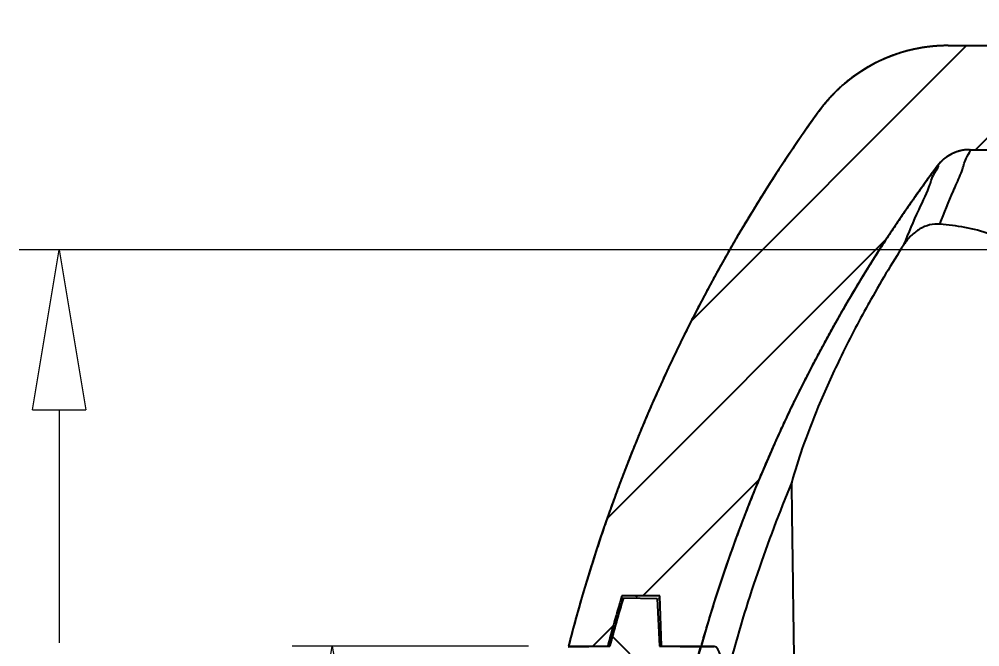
# Model space of a CAD drawing. Header units: millimetres. Extents: x 1786 to 4339, y -2795 to -1928.
# Drawn here: x 4128.73 to 4152.75, y -2522.48 to -2506.8 of the extents above; entities that cross this region are included whole.
import ezdxf

# ---------------------------------------------------------------- set-up
doc = ezdxf.new("R2010")
doc.units = ezdxf.units.MM
doc.layers.add('dim', color=3, linetype='Continuous', lineweight=9)
doc.styles.add('FFS', font='simfang0.ttf', dxfattribs={"width": 0.85})
doc.dimstyles.new('YanXiu', dxfattribs={"dimtxt": 2.5, "dimasz": 2.2, "dimexe": 1, "dimexo": 0.6, "dimgap": 0.66, "dimtad": 0, "dimzin": 9, "dimdsep": 46, "dimtxsty": 'FFS', "dimblk": 'CLOSEDBLANK', "dimcen": 0, "dimclrd": 256, "dimclre": 131, "dimclrt": 42, "dimazin": 2, "dimtfac": 1, "dimtofl": 0, "dimtmove": 0, "dimatfit": 3, "dimldrblk": 'CLOSEDBLANK', "dimfxl": 1, "dimlwd": 5, "dimlwe": 5, "dimarcsym": 0})

# ---------------------------------------------------------------- blocks, each defined once
blk = doc.blocks.new('_ClosedBlank')
at = {"color": 0, "linetype": 'ByBlock', "lineweight": -2}
for p, q in [((-1, 0.1667), (0, 0)), ((-1, 0.1667), (-1, -0.1667)), ((0, 0), (-1, -0.1667))]:
    blk.add_line(p, q, dxfattribs=at)
blk = doc.blocks.new('*D245')
at = {"layer": 'Defpoints', "color": 0}
for p in [(4142.464, -2522.46), (4136.556, -2542.46), (4142.464, -2542.46)]:
    blk.add_point(p, dxfattribs=at)
at = {"layer": 'dim', "color": 131, "lineweight": 5}
for p, q in [((4141.464, -2522.46), (4135.556, -2522.46)), ((4141.464, -2542.46), (4135.556, -2542.46))]:
    blk.add_line(p, q, dxfattribs=at)
at = {"layer": 'dim', "lineweight": 5}
for p, q in [((4136.556, -2526.46), (4136.556, -2528.922)), ((4136.556, -2538.46), (4136.556, -2535.998))]:
    blk.add_line(p, q, dxfattribs=at)
at = {"layer": 'dim', "lineweight": 5, "xscale": 4, "yscale": 4, "zscale": 4}
for p, rotation in [((4136.556, -2522.46), 90), ((4136.556, -2542.46), 270)]:
    blk.add_blockref('_ClosedBlank', p, dxfattribs=dict(at, rotation=rotation))
at = {"layer": 'dim', "color": 42, "insert": (4136.556, -2532.46), "char_height": 5, "attachment_point": 5, "rotation": 90, "style": 'FFS'}
blk.add_mtext('20', dxfattribs=at)
blk = doc.blocks.new('*D244')
at = {"layer": 'Defpoints', "color": 0}
for p in [(4156.478, -2512.56), (4129.728, -2544.86), (4148.516, -2544.86)]:
    blk.add_point(p, dxfattribs=at)
at = {"layer": 'dim', "color": 131, "lineweight": 5}
for p, q in [((4155.479, -2512.56), (4128.729, -2512.56)), ((4147.516, -2544.86), (4128.729, -2544.86))]:
    blk.add_line(p, q, dxfattribs=at)
at = {"layer": 'dim', "lineweight": 5}
for p, q in [((4129.728, -2516.56), (4129.728, -2522.38)), ((4129.728, -2540.86), (4129.728, -2535.039))]:
    blk.add_line(p, q, dxfattribs=at)
at = {"layer": 'dim', "lineweight": 5, "xscale": 4, "yscale": 4, "zscale": 4}
for p, rotation in [((4129.728, -2512.56), 90), ((4129.728, -2544.86), 270)]:
    blk.add_blockref('_ClosedBlank', p, dxfattribs=dict(at, rotation=rotation))
at = {"layer": 'dim', "color": 42, "insert": (4129.728, -2528.71), "char_height": 5, "attachment_point": 5, "rotation": 90, "style": 'FFS'}
blk.add_mtext('32.3', dxfattribs=at)
blk = doc.blocks.new('*u270')
at = {"linetype": 'Continuous'}
h = blk.add_hatch(dxfattribs=at)
h.set_pattern_fill('DEFAULT__7', color=2, scale=2, angle=45, style=0, pattern_type=0)
h.set_pattern_definition([(45, (-319.823, 82.8858), (-1.4142136, 1.4142136), [])])
edge = h.paths.add_edge_path()
edge.add_spline(control_points=[(126.837, 286.042), (129.732, 282.011), (131.836, 277.515), (133.077, 272.709)], knot_values=[0, 0, 0, 0, 1, 1, 1, 1], weights=[1, 0.988615, 0.988615, 1], degree=3, periodic=0)
edge.add_line((132.095, 272.709), (133.077, 272.709))
edge.add_spline(control_points=[(131.742, 273.959), (131.866, 273.544), (131.984, 273.128), (132.095, 272.709)], knot_values=[0, 0, 0, 0, 1, 1, 1, 1], weights=[1, 0.999908, 0.999908, 1], degree=3, periodic=0)
edge.add_line((130.794, 273.959), (131.742, 273.959))
edge.add_line((130.751, 272.709), (130.794, 273.959))
edge.add_line((129.763, 272.709), (130.751, 272.709))
edge.add_spline(control_points=[(123.849, 284.707), (126.544, 281.092), (128.537, 277.048), (129.763, 272.709)], knot_values=[0, 0, 0, 0, 1, 1, 1, 1], weights=[1, 0.988898, 0.988898, 1], degree=3, periodic=0)
edge.add_spline(control_points=[(123.849, 284.707), (123.657, 284.965), (123.369, 285.109), (123.047, 285.109)], knot_values=[0, 0, 0, 0, 1, 1, 1, 1], weights=[1, 0.929202, 0.929202, 1], degree=3, periodic=0)
edge.add_line((120.427, 285.109), (123.047, 285.109))
edge.add_spline(control_points=[(120.427, 285.109), (119.866, 285.109), (119.458, 284.722), (119.429, 284.161)], knot_values=[0, 0, 0, 0, 1, 1, 1, 1], weights=[1, 0.816916, 0.816916, 1], degree=3, periodic=0)
edge.add_line((119.429, 284.161), (119.362, 282.893))
edge.add_spline(control_points=[(119.063, 282.609), (119.231, 282.609), (119.353, 282.725), (119.362, 282.893)], knot_values=[0, 0, 0, 0, 1, 1, 1, 1], weights=[1, 0.816916, 0.816916, 1], degree=3, periodic=0)
edge.add_line((49.632, 282.609), (119.063, 282.609))
edge.add_spline(control_points=[(49.632, 282.609), (49.464, 282.609), (49.341, 282.725), (49.332, 282.893)], knot_values=[0, 0, 0, 0, 1, 1, 1, 1], weights=[1, 0.816916, 0.816916, 1], degree=3, periodic=0)
edge.add_line((49.266, 284.161), (49.332, 282.893))
edge.add_spline(control_points=[(48.267, 285.109), (48.829, 285.109), (49.237, 284.722), (49.266, 284.161)], knot_values=[0, 0, 0, 0, 1, 1, 1, 1], weights=[1, 0.816916, 0.816916, 1], degree=3, periodic=0)
edge.add_line((45.648, 285.109), (48.267, 285.109))
edge.add_spline(control_points=[(45.648, 285.109), (45.326, 285.109), (45.038, 284.965), (44.846, 284.707)], knot_values=[0, 0, 0, 0, 1, 1, 1, 1], weights=[1, 0.929202, 0.929202, 1], degree=3, periodic=0)
edge.add_spline(control_points=[(44.846, 284.707), (42.151, 281.092), (40.157, 277.048), (38.932, 272.709)], knot_values=[0, 0, 0, 0, 1, 1, 1, 1], weights=[1, 0.988898, 0.988898, 1], degree=3, periodic=0)
edge.add_line((37.944, 272.709), (38.932, 272.709))
edge.add_line((37.944, 272.709), (37.9, 273.959))
edge.add_line((37.9, 273.959), (36.953, 273.959))
edge.add_spline(control_points=[(36.953, 273.959), (36.828, 273.544), (36.71, 273.128), (36.599, 272.709)], knot_values=[0, 0, 0, 0, 1, 1, 1, 1], weights=[1, 0.999908, 0.999908, 1], degree=3, periodic=0)
edge.add_line((35.618, 272.709), (36.599, 272.709))
edge.add_spline(control_points=[(41.858, 286.042), (38.963, 282.011), (36.858, 277.515), (35.618, 272.709)], knot_values=[0, 0, 0, 0, 1, 1, 1, 1], weights=[1, 0.988615, 0.988615, 1], degree=3, periodic=0)
edge.add_spline(control_points=[(45.107, 287.709), (43.793, 287.709), (42.624, 287.109), (41.858, 286.042)], knot_values=[0, 0, 0, 0, 1, 1, 1, 1], weights=[1, 0.926504, 0.926504, 1], degree=3, periodic=0)
edge.add_line((45.107, 287.709), (46.114, 287.709))
edge.add_spline(control_points=[(46.114, 287.709), (46.302, 287.498), (46.426, 287.244), (46.475, 286.966)], knot_values=[0, 0, 0, 0, 1, 1, 1, 1], weights=[1, 0.974359, 0.974359, 1], degree=3, periodic=0)
edge.add_line((46.521, 286.709), (46.475, 286.966))
edge.add_line((47.321, 286.709), (46.521, 286.709))
edge.add_line((47.366, 286.966), (47.321, 286.709))
edge.add_spline(control_points=[(47.366, 286.966), (47.71, 288.916), (49.685, 289.046), (50.282, 287.158)], knot_values=[0, 0, 0, 0, 1, 1, 1, 1], weights=[1, 0.492007, 0.492007, 1], degree=3, periodic=0)
edge.add_spline(control_points=[(51.795, 286.109), (51.083, 286.072), (50.497, 286.478), (50.282, 287.158)], knot_values=[0, 0, 0, 0, 1, 1, 1, 1], weights=[1, 0.860596, 0.860596, 1], degree=3, periodic=0)
edge.add_line((51.795, 286.109), (51.847, 285.109))
edge.add_line((51.847, 285.109), (116.847, 285.109))
edge.add_line((116.9, 286.109), (116.847, 285.109))
edge.add_spline(control_points=[(116.9, 286.109), (117.612, 286.072), (118.198, 286.478), (118.413, 287.158)], knot_values=[0, 0, 0, 0, 1, 1, 1, 1], weights=[1, 0.860596, 0.860596, 1], degree=3, periodic=0)
edge.add_spline(control_points=[(121.329, 286.966), (120.985, 288.916), (119.01, 289.046), (118.413, 287.158)], knot_values=[0, 0, 0, 0, 1, 1, 1, 1], weights=[1, 0.492007, 0.492007, 1], degree=3, periodic=0)
edge.add_line((121.329, 286.966), (121.374, 286.709))
edge.add_line((122.174, 286.709), (121.374, 286.709))
edge.add_line((122.174, 286.709), (122.219, 286.966))
edge.add_spline(control_points=[(122.581, 287.709), (122.392, 287.498), (122.269, 287.244), (122.219, 286.966)], knot_values=[0, 0, 0, 0, 1, 1, 1, 1], weights=[1, 0.974359, 0.974359, 1], degree=3, periodic=0)
edge.add_line((122.581, 287.709), (123.588, 287.709))
edge.add_spline(control_points=[(126.837, 286.042), (126.07, 287.109), (124.901, 287.709), (123.588, 287.709)], knot_values=[0, 0, 0, 0, 1, 1, 1, 1], weights=[1, 0.926504, 0.926504, 1], degree=3, periodic=0)
h = blk.add_hatch(dxfattribs=at)
h.set_pattern_fill('DEFAULT__8', color=2, scale=2, angle=-45, style=0, pattern_type=0)
h.set_pattern_definition([(315, (-316.9945, 82.8858), (1.414214, 1.414214), [])])
edge = h.paths.add_edge_path()
edge.add_spline(control_points=[(35.613, 252.727), (35.571, 252.888), (35.531, 253.049), (35.492, 253.21)], knot_values=[0, 0, 0, 0, 1, 1, 1, 1], weights=[1, 0.999987, 0.999987, 1], degree=3, periodic=0)
edge.add_spline(control_points=[(35.492, 253.21), (35.27, 254.115), (35.304, 255.045), (35.59, 255.932)], knot_values=[0, 0, 0, 0, 1, 1, 1, 1], weights=[1, 0.974797, 0.974797, 1], degree=3, periodic=0)
edge.add_spline(control_points=[(35.59, 269.486), (37.023, 265.043), (37.023, 260.375), (35.59, 255.932)], knot_values=[0, 0, 0, 0, 1, 1, 1, 1], weights=[1, 0.967829, 0.967829, 1], degree=3, periodic=0)
edge.add_spline(control_points=[(35.492, 272.208), (35.27, 271.303), (35.304, 270.373), (35.59, 269.486)], knot_values=[0, 0, 0, 0, 1, 1, 1, 1], weights=[1, 0.974797, 0.974797, 1], degree=3, periodic=0)
edge.add_spline(control_points=[(35.492, 272.208), (35.531, 272.369), (35.571, 272.53), (35.613, 272.691)], knot_values=[0, 0, 0, 0, 1, 1, 1, 1], weights=[1, 0.999987, 0.999987, 1], degree=3, periodic=0)
edge.add_line((35.613, 272.691), (36.651, 272.709))
edge.add_spline(control_points=[(36.651, 272.709), (36.758, 273.111), (36.871, 273.511), (36.99, 273.909)], knot_values=[0, 0, 0, 0, 1, 1, 1, 1], weights=[1, 0.999915, 0.999915, 1], degree=3, periodic=0)
edge.add_line((36.99, 273.909), (37.832, 273.894))
edge.add_line((37.832, 273.894), (37.894, 272.709))
edge.add_line((37.894, 272.709), (38.927, 272.691))
edge.add_spline(control_points=[(38.688, 271.8), (38.764, 272.098), (38.844, 272.395), (38.927, 272.691)], knot_values=[0, 0, 0, 0, 1, 1, 1, 1], weights=[1, 0.999948, 0.999948, 1], degree=3, periodic=0)
edge.add_spline(control_points=[(38.729, 270.173), (38.564, 270.705), (38.55, 271.261), (38.688, 271.8)], knot_values=[0, 0, 0, 0, 1, 1, 1, 1], weights=[1, 0.975013, 0.975013, 1], degree=3, periodic=0)
edge.add_spline(control_points=[(38.729, 270.173), (40.243, 265.273), (40.243, 260.145), (38.729, 255.245)], knot_values=[0, 0, 0, 0, 1, 1, 1, 1], weights=[1, 0.970287, 0.970287, 1], degree=3, periodic=0)
edge.add_spline(control_points=[(38.729, 255.245), (38.564, 254.713), (38.55, 254.157), (38.688, 253.618)], knot_values=[0, 0, 0, 0, 1, 1, 1, 1], weights=[1, 0.975013, 0.975013, 1], degree=3, periodic=0)
edge.add_spline(control_points=[(38.927, 252.727), (38.844, 253.023), (38.764, 253.32), (38.688, 253.618)], knot_values=[0, 0, 0, 0, 1, 1, 1, 1], weights=[1, 0.999948, 0.999948, 1], degree=3, periodic=0)
edge.add_line((37.894, 252.709), (38.927, 252.727))
edge.add_line((37.832, 251.524), (37.894, 252.709))
edge.add_line((36.99, 251.509), (37.832, 251.524))
edge.add_spline(control_points=[(36.99, 251.509), (36.871, 251.907), (36.758, 252.307), (36.651, 252.709)], knot_values=[0, 0, 0, 0, 1, 1, 1, 1], weights=[1, 0.999915, 0.999915, 1], degree=3, periodic=0)
edge.add_line((35.613, 252.727), (36.651, 252.709))
at = {"color": 7, "linetype": 'Continuous'}
for p, q in [((45.107, 287.709, 0), (46.114, 287.709, 0)), ((45.107, 287.709, 0), (47.764, 287.709, 0)), ((45.648, 285.109, 0), (48.267, 285.109, 0)), ((45.648, 285.109, 0), (48.267, 285.109, 0)), ((43.127, 281.274, 0), (43.106, 281.235, 0)), ((37.9, 273.959, 0), (36.953, 273.959, 0)), ((37.9, 273.959, 0), (36.953, 273.959, 0)), ((36.99, 273.909, 0), (37.832, 273.894, 0)), ((36.99, 273.909, 0), (37.832, 273.894, 0)), ((37.832, 273.894, 0), (37.894, 272.709, 0)), ((37.832, 273.894, 0), (37.894, 272.709, 0)), ((37.903, 273.894, 0), (37.867, 273.894, 0)), ((37.944, 272.709, 0), (37.9, 273.959, 0)), ((37.944, 272.709, 0), (37.9, 273.959, 0)), ((35.613, 272.691, 0), (36.651, 272.709, 0)), ((35.613, 272.691, 0), (36.651, 272.709, 0)), ((35.618, 272.709, 0), (36.599, 272.709, 0)), ((35.618, 272.709, 0), (36.599, 272.709, 0)), ((37.894, 272.709, 0), (38.927, 272.691, 0)), ((37.894, 272.709, 0), (38.927, 272.691, 0)), ((37.944, 272.709, 0), (38.932, 272.709, 0)), ((37.944, 272.709, 0), (39.258, 272.709, 0)), ((39.234, 272.691, 0), (38.961, 272.691, 0)), ((39.256, 272.7, 0), (39.253, 272.7, 0))]:
    blk.add_line(p, q, dxfattribs=at)
for centre, radius, start, end in [((45.107, 283.709, 0), 4, 90, 144.3147), ((74.347, 262.709, 0), 40, 144.3147, 165.5225), ((45.648, 284.109, 0), 1, 90, 143.29), ((74.347, 262.709, 0), 36.8, 143.29, 164.2322), ((67.165, 267.836, 0), 27.539, 147.2474, 150.7914), ((74.806, 262.798, 0), 36.407, 157.379, 165.0186), ((74.347, 262.709, 0), 39.05, 163.2562, 165.1623), ((74.347, 262.709, 0), 39, 163.3108, 165.1428), ((37.255, 273.835, 0), 0.129, 49.4445, 53.8413), ((74.347, 262.709, 0), 36.8, 164.2614, 165.6979)]:
    blk.add_arc(centre, radius, start, end, dxfattribs=at)
for points, start_tangent, end_tangent in [([(45.107, 287.709, 0), (45.078, 287.709, 0), (45.05, 287.709, 0), (45.021, 287.708, 0), (44.992, 287.707, 0), (44.964, 287.706, 0), (44.935, 287.705, 0), (44.906, 287.704, 0), (44.877, 287.702, 0), (44.848, 287.701, 0), (44.82, 287.699, 0), (44.791, 287.696, 0), (44.762, 287.694, 0), (44.733, 287.691, 0), (44.704, 287.689, 0), (44.675, 287.685, 0), (44.646, 287.682, 0), (44.617, 287.679, 0), (44.588, 287.675, 0), (44.559, 287.671, 0), (44.529, 287.667, 0), (44.5, 287.663, 0), (44.471, 287.658, 0), (44.442, 287.653, 0), (44.413, 287.648, 0), (44.384, 287.643, 0), (44.355, 287.638, 0), (44.326, 287.632, 0), (44.297, 287.626, 0), (44.268, 287.62, 0), (44.239, 287.614, 0), (44.21, 287.607, 0), (44.181, 287.6, 0), (44.152, 287.593, 0), (44.123, 287.586, 0), (44.094, 287.579, 0), (44.065, 287.571, 0), (44.037, 287.563, 0), (44.008, 287.555, 0), (43.979, 287.547, 0), (43.95, 287.538, 0), (43.922, 287.529, 0), (43.893, 287.52, 0), (43.865, 287.511, 0), (43.836, 287.502, 0), (43.808, 287.492, 0), (43.779, 287.482, 0), (43.751, 287.472, 0), (43.723, 287.462, 0), (43.695, 287.451, 0), (43.666, 287.441, 0), (43.638, 287.43, 0), (43.61, 287.418, 0), (43.582, 287.407, 0), (43.555, 287.395, 0), (43.527, 287.384, 0), (43.499, 287.372, 0), (43.472, 287.359, 0), (43.444, 287.347, 0), (43.417, 287.334, 0), (43.389, 287.321, 0), (43.362, 287.308, 0), (43.335, 287.295, 0), (43.308, 287.282, 0), (43.281, 287.268, 0), (43.254, 287.254, 0), (43.228, 287.24, 0), (43.201, 287.226, 0), (43.175, 287.211, 0), (43.148, 287.197, 0), (43.122, 287.182, 0), (43.096, 287.167, 0), (43.07, 287.151, 0), (43.044, 287.136, 0), (43.018, 287.12, 0), (42.993, 287.104, 0), (42.967, 287.088, 0), (42.942, 287.072, 0), (42.916, 287.056, 0), (42.891, 287.039, 0), (42.866, 287.022, 0), (42.841, 287.005, 0), (42.817, 286.988, 0), (42.792, 286.971, 0), (42.768, 286.954, 0), (42.743, 286.936, 0), (42.719, 286.918, 0), (42.695, 286.9, 0), (42.671, 286.882, 0), (42.648, 286.864, 0), (42.624, 286.845, 0), (42.601, 286.827, 0), (42.578, 286.808, 0), (42.555, 286.789, 0), (42.532, 286.77, 0), (42.509, 286.75, 0), (42.486, 286.731, 0), (42.464, 286.711, 0), (42.442, 286.692, 0), (42.42, 286.672, 0), (42.398, 286.652, 0), (42.376, 286.632, 0), (42.355, 286.611, 0), (42.333, 286.591, 0), (42.312, 286.57, 0), (42.291, 286.55, 0), (42.27, 286.529, 0), (42.249, 286.508, 0), (42.229, 286.487, 0), (42.209, 286.466, 0), (42.188, 286.444, 0), (42.169, 286.423, 0), (42.149, 286.401, 0), (42.129, 286.38, 0), (42.11, 286.358, 0), (42.091, 286.336, 0), (42.072, 286.314, 0), (42.053, 286.292, 0), (42.034, 286.27, 0), (42.016, 286.247, 0), (41.997, 286.225, 0), (41.979, 286.202, 0), (41.961, 286.18, 0), (41.944, 286.157, 0), (41.926, 286.134, 0), (41.909, 286.111, 0), (41.892, 286.088, 0), (41.875, 286.065, 0), (41.858, 286.042, 0)], (-1, 0), (-0.583333, -0.812233)), ([(41.858, 286.042, 0), (41.724, 285.855, 0), (41.592, 285.667, 0), (41.46, 285.478, 0), (41.329, 285.288, 0), (41.2, 285.097, 0), (41.071, 284.906, 0), (40.944, 284.714, 0), (40.817, 284.52, 0), (40.692, 284.326, 0), (40.568, 284.132, 0), (40.445, 283.936, 0), (40.322, 283.74, 0), (40.201, 283.543, 0), (40.081, 283.345, 0), (39.963, 283.146, 0), (39.845, 282.947, 0), (39.728, 282.747, 0), (39.613, 282.546, 0), (39.499, 282.345, 0), (39.385, 282.143, 0), (39.273, 281.94, 0), (39.163, 281.736, 0), (39.053, 281.532, 0), (38.944, 281.327, 0), (38.837, 281.121, 0), (38.731, 280.915, 0), (38.626, 280.708, 0), (38.522, 280.501, 0), (38.42, 280.293, 0), (38.318, 280.084, 0), (38.218, 279.875, 0), (38.119, 279.665, 0), (38.021, 279.455, 0), (37.925, 279.244, 0), (37.83, 279.032, 0), (37.735, 278.82, 0), (37.643, 278.608, 0), (37.551, 278.395, 0), (37.461, 278.181, 0), (37.372, 277.967, 0), (37.284, 277.752, 0), (37.197, 277.537, 0), (37.112, 277.322, 0), (37.028, 277.106, 0), (36.945, 276.889, 0), (36.864, 276.672, 0), (36.784, 276.455, 0), (36.705, 276.237, 0), (36.627, 276.019, 0), (36.551, 275.801, 0), (36.475, 275.582, 0), (36.402, 275.363, 0), (36.329, 275.143, 0), (36.258, 274.924, 0), (36.188, 274.703, 0), (36.119, 274.483, 0), (36.052, 274.262, 0), (35.986, 274.041, 0), (35.921, 273.82, 0), (35.858, 273.598, 0), (35.796, 273.376, 0), (35.735, 273.154, 0), (35.676, 272.932, 0), (35.618, 272.709, 0)], (-0.583333, -0.812233), (-0.25, -0.968246)), ([(45.648, 285.109, 0), (45.633, 285.109, 0), (45.619, 285.109, 0), (45.605, 285.108, 0), (45.591, 285.107, 0), (45.577, 285.106, 0), (45.563, 285.105, 0), (45.549, 285.104, 0), (45.534, 285.102, 0), (45.52, 285.101, 0), (45.506, 285.099, 0), (45.491, 285.097, 0), (45.477, 285.094, 0), (45.463, 285.092, 0), (45.449, 285.089, 0), (45.434, 285.086, 0), (45.42, 285.083, 0), (45.406, 285.079, 0), (45.392, 285.076, 0), (45.378, 285.072, 0), (45.364, 285.068, 0), (45.35, 285.063, 0), (45.336, 285.059, 0), (45.322, 285.054, 0), (45.308, 285.049, 0), (45.294, 285.044, 0), (45.28, 285.039, 0), (45.266, 285.033, 0), (45.253, 285.028, 0), (45.239, 285.022, 0), (45.226, 285.016, 0), (45.212, 285.009, 0), (45.199, 285.003, 0), (45.186, 284.996, 0), (45.173, 284.989, 0), (45.16, 284.982, 0), (45.147, 284.975, 0), (45.134, 284.967, 0), (45.122, 284.959, 0), (45.109, 284.952, 0), (45.097, 284.944, 0), (45.084, 284.935, 0), (45.072, 284.927, 0), (45.06, 284.918, 0), (45.049, 284.91, 0), (45.037, 284.901, 0), (45.025, 284.892, 0), (45.014, 284.883, 0), (45.003, 284.873, 0), (44.992, 284.864, 0), (44.981, 284.854, 0), (44.97, 284.844, 0), (44.959, 284.835, 0), (44.949, 284.824, 0), (44.939, 284.814, 0), (44.929, 284.804, 0), (44.919, 284.794, 0), (44.909, 284.783, 0), (44.899, 284.772, 0), (44.89, 284.762, 0), (44.881, 284.751, 0), (44.872, 284.74, 0), (44.863, 284.729, 0), (44.854, 284.718, 0), (44.846, 284.707, 0)], (-1, 0), (-0.597765, -0.801671)), ([(45.414, 284.473, 0), (45.481, 284.658, 0), (45.619, 284.998, 0), (45.651, 285.109, 0)], (0.377363, 0.926065), (-0.999996, 0.002704)), ([(44.846, 284.707, 0), (44.721, 284.539, 0), (44.598, 284.37, 0), (44.475, 284.2, 0), (44.353, 284.03, 0), (44.232, 283.859, 0), (44.112, 283.687, 0), (43.993, 283.515, 0), (43.875, 283.341, 0), (43.758, 283.167, 0), (43.642, 282.993, 0), (43.527, 282.817, 0), (43.413, 282.641, 0), (43.299, 282.464, 0), (43.187, 282.286, 0), (43.076, 282.108, 0), (42.965, 281.929, 0), (42.856, 281.749, 0), (42.748, 281.569, 0), (42.64, 281.388, 0), (42.534, 281.206, 0), (42.429, 281.024, 0), (42.324, 280.841, 0), (42.221, 280.657, 0), (42.119, 280.473, 0), (42.018, 280.288, 0), (41.918, 280.103, 0), (41.819, 279.917, 0), (41.721, 279.731, 0), (41.624, 279.543, 0), (41.528, 279.356, 0), (41.433, 279.168, 0), (41.339, 278.979, 0), (41.247, 278.789, 0), (41.155, 278.6, 0), (41.065, 278.409, 0), (40.975, 278.218, 0), (40.887, 278.027, 0), (40.8, 277.835, 0), (40.714, 277.643, 0), (40.629, 277.45, 0), (40.545, 277.257, 0), (40.462, 277.063, 0), (40.381, 276.869, 0), (40.3, 276.675, 0), (40.221, 276.48, 0), (40.143, 276.284, 0), (40.066, 276.088, 0), (39.99, 275.892, 0), (39.915, 275.696, 0), (39.841, 275.499, 0), (39.769, 275.302, 0), (39.698, 275.104, 0), (39.627, 274.906, 0), (39.558, 274.708, 0), (39.491, 274.509, 0), (39.424, 274.31, 0), (39.358, 274.111, 0), (39.294, 273.911, 0), (39.231, 273.712, 0), (39.169, 273.512, 0), (39.108, 273.311, 0), (39.048, 273.111, 0), (38.989, 272.91, 0), (38.932, 272.709, 0)], (-0.597765, -0.801671), (-0.271739, -0.962371)), ([(44.004, 282.734, 0), (44.383, 283.615, 0), (44.655, 284.229, 0), (44.811, 284.589, 0), (44.85, 284.707, 0)], (0.387528, 0.921858), (-0.999952, 0.009758)), ([(44.905, 283.249, 0), (45.241, 284.078, 0), (45.414, 284.473, 0)], (0.369174, 0.92936), (0.377363, 0.926065)), ([(44.905, 283.249, 0), (44.646, 283.228, 0), (44.405, 283.128, 0), (44.189, 282.962, 0), (44.004, 282.734, 0)], (-0.996524, 0.083307), (-0.540973, -0.84104)), ([(47.678, 281.129, 0), (47.567, 281.805, 0), (47.239, 282.338, 0), (46.744, 282.734, 0), (46.155, 283.001, 0), (45.528, 283.165, 0), (44.905, 283.249, 0)], (0.017452, 0.999848), (-0.996524, 0.083307)), ([(43.106, 281.235, 0), (42.403, 279.885, 0), (41.864, 278.689, 0), (41.464, 277.653, 0), (41.2, 276.801, 0)], (-0.486521, -0.873669), (-0.250699, -0.968065)), ([(41.263, 272.209, 0), (41.242, 273.737, 0), (41.221, 275.267, 0), (41.2, 276.801, 0)], (-0.013718, 0.999906), (-0.013447, 0.99991)), ([(36.953, 273.959, 0), (36.906, 273.803, 0), (36.861, 273.648, 0), (36.816, 273.492, 0), (36.771, 273.335, 0), (36.727, 273.179, 0), (36.684, 273.023, 0), (36.641, 272.866, 0), (36.599, 272.709, 0)], (-0.288092, -0.957603), (-0.256082, -0.966655)), ([(36.651, 272.709, 0), (36.691, 272.86, 0), (36.732, 273.01, 0), (36.774, 273.16, 0), (36.816, 273.31, 0), (36.859, 273.46, 0), (36.902, 273.61, 0), (36.946, 273.76, 0), (36.99, 273.909, 0)], (0.25641, 0.966568), (0.287179, 0.957877)), ([(37.331, 273.939, 0), (37.27, 273.959, 0)], (-0.807792, 0.589468), (-1, 0)), ([(38.688, 271.8, 0), (38.746, 272.023, 0), (38.805, 272.246, 0), (38.865, 272.469, 0), (38.927, 272.691, 0)], (0.247034, 0.969007), (0.271249, 0.962509)), ([(39.244, 272.693, 0), (39.243, 272.692, 0), (39.237, 272.695, 0)], (-0.903084, -0.429464), (-0.76917, 0.639044)), ([(39.253, 272.7, 0), (39.244, 272.693, 0)], (-0.999808, -0.019572), (-0.903084, -0.429464)), ([(39.406, 272.497, 0), (39.256, 272.7, 0)], (-0.285009, 0.958525), (-0.999963, 0.008593))]:
    blk.add_spline(points, degree=3, dxfattribs=dict(at, start_tangent=start_tangent, end_tangent=end_tangent))
at = {"layer": 'dim'}
for base, p1, p2, picture, middle in [((22.882, 250.309, 0), (49.632, 282.609, 0), (41.67, 250.309, 0), '*D244', (22.882, 266.459, 0)), ((29.71, 252.709, 0), (35.618, 272.709, 0), (35.618, 252.709, 0), '*D245', (29.71, 262.709, 0))]:
    dim = blk.add_linear_dim(base=base, p1=p1, p2=p2, angle=90, dimstyle='YanXiu', override={"dimtxt": 5, "dimasz": 4, "dimexe": 0.9995, "dimexo": 0.9995, "dimgap": 0.9995}, dxfattribs=at)
    dim.commit()
    dim.dimension.update_dxf_attribs({"geometry": picture, "text_midpoint": middle, "insert": (-4106.846, 2795.168)})

msp = doc.modelspace()

# ---------------------------------------------------------------- block references
msp.add_blockref('*u270', (4106.846, -2795.168))

doc.saveas('drawing.dxf')
